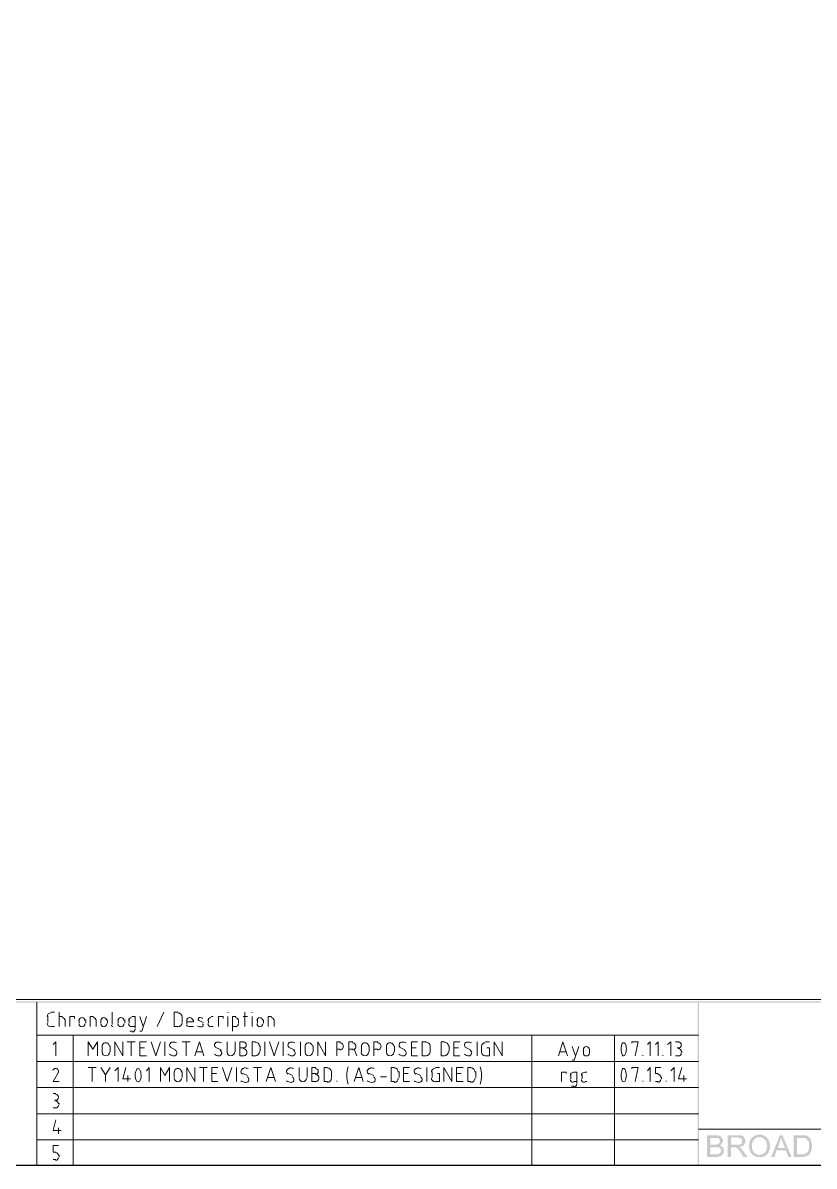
# Model space of a CAD drawing. Header units: millimetres. Extents: x 0.6 to 28.7, y 3.6 to 37.8.
# Drawn here: x 18.74 to 23.73, y 3.62 to 10.83 of the extents above; entities that cross this region are included whole.
import ezdxf

# ---------------------------------------------------------------- set-up
doc = ezdxf.new("R2010")
doc.units = ezdxf.units.MM
doc.layers.add('PDF_FRAME-TB', color=7, linetype='Continuous')

msp = doc.modelspace()

# ---------------------------------------------------------------- hatches: boundary and pattern name
at = {"layer": 'PDF_FRAME-TB', "true_color": 0x808080, "transparency": 33554559}
h = msp.add_hatch(color=8, dxfattribs=at)
h.paths.add_polyline_path([(23.0531, 3.6752), (23.0531, 3.8128), (23.1074, 3.8128), (23.1074, 3.8128), (23.1115, 3.8128), (23.1115, 3.8128), (23.1157, 3.8128), (23.1157, 3.8128), (23.1199, 3.8128), (23.1199, 3.8128), (23.124, 3.8128), (23.124, 3.8128), (23.1282, 3.8128), (23.1282, 3.8128), (23.1282, 3.8086), (23.1324, 3.8086), (23.1324, 3.8086), (23.1324, 3.8086), (23.1365, 3.8086), (23.1365, 3.8086), (23.1407, 3.8044), (23.1407, 3.8044), (23.1407, 3.8044), (23.1449, 3.8003), (23.1449, 3.8003), (23.1449, 3.8003), (23.1449, 3.7961), (23.1491, 3.7961), (23.1491, 3.7961), (23.1491, 3.7919), (23.1491, 3.7919), (23.1491, 3.7877), (23.1491, 3.7877), (23.1532, 3.7877), (23.1532, 3.7836), (23.1532, 3.7836), (23.1532, 3.7794), (23.1532, 3.7794), (23.1532, 3.7794), (23.1532, 3.7752), (23.1532, 3.7752), (23.1532, 3.7711), (23.1532, 3.7711), (23.1491, 3.7711), (23.1491, 3.7669), (23.1491, 3.7669), (23.1491, 3.7627), (23.1491, 3.7627), (23.1491, 3.7627), (23.1449, 3.7586), (23.1449, 3.7586), (23.1449, 3.7586), (23.1449, 3.7544), (23.1407, 3.7544), (23.1407, 3.7544), (23.1407, 3.7544), (23.1365, 3.7502), (23.1365, 3.7502), (23.1324, 3.7502), (23.1324, 3.7502), (23.1365, 3.7502), (23.1365, 3.746), (23.1407, 3.746), (23.1407, 3.746), (23.1407, 3.746), (23.1449, 3.746), (23.1449, 3.7419), (23.1491, 3.7419), (23.1491, 3.7419), (23.1491, 3.7419), (23.1491, 3.7377), (23.1532, 3.7377), (23.1532, 3.7377), (23.1532, 3.7335), (23.1532, 3.7335), (23.1574, 3.7335), (23.1574, 3.7294), (23.1574, 3.7294), (23.1574, 3.7252), (23.1574, 3.7252), (23.1574, 3.7252), (23.1574, 3.721), (23.1574, 3.721), (23.1574, 3.7169), (23.1574, 3.7169), (23.1574, 3.7127), (23.1574, 3.7127), (23.1574, 3.7085), (23.1574, 3.7085), (23.1574, 3.7043), (23.1574, 3.7043), (23.1574, 3.7043), (23.1574, 3.7002), (23.1574, 3.7002), (23.1532, 3.696), (23.1532, 3.696), (23.1532, 3.696), (23.1532, 3.6918), (23.1491, 3.6918), (23.1491, 3.6877), (23.1491, 3.6877), (23.1491, 3.6877), (23.1449, 3.6877), (23.1449, 3.6835), (23.1449, 3.6835), (23.1407, 3.6835), (23.1407, 3.6835), (23.1407, 3.6835), (23.1365, 3.6793), (23.1365, 3.6793), (23.1324, 3.6793), (23.1324, 3.6793), (23.1282, 3.6793), (23.1282, 3.6793), (23.1282, 3.6793), (23.124, 3.6793), (23.124, 3.6752), (23.1199, 3.6752), (23.1199, 3.6752), (23.1157, 3.6752), (23.1157, 3.6752), (23.1115, 3.6752), (23.1115, 3.6752), (23.1074, 3.6752), (23.1074, 3.6752)], flags=0)
h.paths.add_polyline_path([(23.074, 3.7544), (23.1032, 3.7544), (23.1074, 3.7544), (23.1074, 3.7544), (23.1115, 3.7544), (23.1115, 3.7544), (23.1157, 3.7544), (23.1157, 3.7586), (23.1157, 3.7586), (23.1199, 3.7586), (23.1199, 3.7586), (23.1199, 3.7586), (23.124, 3.7586), (23.124, 3.7586), (23.124, 3.7586), (23.1282, 3.7627), (23.1282, 3.7627), (23.1282, 3.7627), (23.1324, 3.7627), (23.1324, 3.7669), (23.1324, 3.7669), (23.1324, 3.7711), (23.1324, 3.7711), (23.1324, 3.7711), (23.1324, 3.7752), (23.1324, 3.7752), (23.1324, 3.7794), (23.1324, 3.7794), (23.1324, 3.7836), (23.1324, 3.7836), (23.1324, 3.7877), (23.1324, 3.7877), (23.1324, 3.7877), (23.1282, 3.7919), (23.1282, 3.7919), (23.1282, 3.7919), (23.124, 3.7919), (23.124, 3.7961), (23.124, 3.7961), (23.1199, 3.7961), (23.1199, 3.7961), (23.1199, 3.7961), (23.1157, 3.7961), (23.1157, 3.7961), (23.1157, 3.7961), (23.1115, 3.7961), (23.1115, 3.7961), (23.1074, 3.7961), (23.1074, 3.7961), (23.1032, 3.7961), (23.099, 3.7961), (23.074, 3.7961)], flags=0)
h.paths.add_polyline_path([(23.074, 3.6918), (23.1074, 3.6918), (23.1115, 3.6918), (23.1115, 3.6918), (23.1157, 3.6918), (23.1157, 3.6918), (23.1199, 3.6918), (23.1199, 3.6918), (23.1199, 3.6918), (23.124, 3.6918), (23.124, 3.696), (23.124, 3.696), (23.1282, 3.696), (23.1282, 3.696), (23.1324, 3.696), (23.1324, 3.696), (23.1324, 3.7002), (23.1365, 3.7002), (23.1365, 3.7002), (23.1365, 3.7043), (23.1365, 3.7043), (23.1365, 3.7043), (23.1407, 3.7085), (23.1407, 3.7085), (23.1407, 3.7127), (23.1407, 3.7127), (23.1407, 3.7169), (23.1407, 3.7169), (23.1407, 3.7169), (23.1407, 3.721), (23.1407, 3.721), (23.1407, 3.7252), (23.1365, 3.7252), (23.1365, 3.7252), (23.1365, 3.7294), (23.1365, 3.7294), (23.1365, 3.7294), (23.1324, 3.7335), (23.1324, 3.7335), (23.1324, 3.7335), (23.1282, 3.7377), (23.1282, 3.7377), (23.124, 3.7377), (23.124, 3.7377), (23.124, 3.7377), (23.124, 3.7377), (23.1199, 3.7377), (23.1199, 3.7377), (23.1157, 3.7377), (23.1157, 3.7377), (23.1115, 3.7377), (23.1115, 3.7377), (23.1074, 3.7377), (23.1074, 3.7377), (23.1032, 3.7377), (23.074, 3.7377)], flags=0)
h = msp.add_hatch(color=8, dxfattribs=at)
h.paths.add_polyline_path([(23.1824, 3.6752), (23.1824, 3.8128), (23.245, 3.8128), (23.2491, 3.8128), (23.2491, 3.8128), (23.2533, 3.8128), (23.2533, 3.8128), (23.2575, 3.8128), (23.2575, 3.8128), (23.2616, 3.8128), (23.2616, 3.8128), (23.2658, 3.8128), (23.2658, 3.8128), (23.27, 3.8128), (23.27, 3.8128), (23.27, 3.8128), (23.2742, 3.8086), (23.2742, 3.8086), (23.2742, 3.8086), (23.2783, 3.8086), (23.2783, 3.8086), (23.2783, 3.8086), (23.2825, 3.8044), (23.2825, 3.8044), (23.2825, 3.8044), (23.2867, 3.8003), (23.2867, 3.8003), (23.2867, 3.8003), (23.2908, 3.7961), (23.2908, 3.7961), (23.2908, 3.7919), (23.2908, 3.7919), (23.2908, 3.7919), (23.2908, 3.7877), (23.295, 3.7877), (23.295, 3.7836), (23.295, 3.7836), (23.295, 3.7794), (23.295, 3.7794), (23.295, 3.7752), (23.295, 3.7752), (23.295, 3.7752), (23.295, 3.7711), (23.295, 3.7711), (23.295, 3.7669), (23.295, 3.7669), (23.295, 3.7669), (23.2908, 3.7627), (23.2908, 3.7627), (23.2908, 3.7586), (23.2908, 3.7586), (23.2908, 3.7586), (23.2867, 3.7544), (23.2867, 3.7544), (23.2867, 3.7502), (23.2867, 3.7502), (23.2825, 3.7502), (23.2825, 3.7502), (23.2825, 3.7502), (23.2783, 3.746), (23.2783, 3.746), (23.2783, 3.746), (23.2742, 3.746), (23.2742, 3.7419), (23.2742, 3.7419), (23.27, 3.7419), (23.27, 3.7419), (23.2658, 3.7419), (23.2658, 3.7419), (23.2616, 3.7419), (23.2616, 3.7377), (23.2575, 3.7377), (23.2575, 3.7377), (23.2575, 3.7377), (23.2575, 3.7377), (23.2616, 3.7377), (23.2616, 3.7377), (23.2616, 3.7335), (23.2658, 3.7335), (23.2658, 3.7335), (23.2658, 3.7335), (23.27, 3.7294), (23.27, 3.7294), (23.27, 3.7294), (23.27, 3.7252), (23.2742, 3.7252), (23.2742, 3.7252), (23.2742, 3.721), (23.2783, 3.721), (23.2783, 3.721), (23.2783, 3.7169), (23.2783, 3.7169), (23.2825, 3.7127), (23.2825, 3.7127), (23.3075, 3.6752), (23.2825, 3.6752), (23.2658, 3.7043), (23.2616, 3.7085), (23.2616, 3.7085), (23.2616, 3.7127), (23.2616, 3.7127), (23.2575, 3.7127), (23.2575, 3.7169), (23.2575, 3.7169), (23.2533, 3.7169), (23.2533, 3.721), (23.2533, 3.721), (23.2533, 3.721), (23.2533, 3.7252), (23.2491, 3.7252), (23.2491, 3.7252), (23.2491, 3.7294), (23.245, 3.7294), (23.245, 3.7294), (23.245, 3.7335), (23.2408, 3.7335), (23.2408, 3.7335), (23.2408, 3.7335), (23.2366, 3.7377), (23.2366, 3.7377), (23.2325, 3.7377), (23.2325, 3.7377), (23.2325, 3.7377), (23.2283, 3.7377), (23.2283, 3.7377), (23.2241, 3.7377), (23.2241, 3.7377), (23.2033, 3.7377), (23.2033, 3.6752)], flags=0)
h.paths.add_polyline_path([(23.2033, 3.7544), (23.2408, 3.7544), (23.245, 3.7544), (23.245, 3.7544), (23.2491, 3.7544), (23.2491, 3.7544), (23.2533, 3.7544), (23.2533, 3.7544), (23.2575, 3.7544), (23.2575, 3.7544), (23.2616, 3.7544), (23.2616, 3.7544), (23.2616, 3.7544), (23.2616, 3.7544), (23.2658, 3.7586), (23.2658, 3.7586), (23.27, 3.7586), (23.27, 3.7627), (23.27, 3.7627), (23.27, 3.7627), (23.2742, 3.7627), (23.2742, 3.7669), (23.2742, 3.7669), (23.2742, 3.7711), (23.2742, 3.7711), (23.2742, 3.7711), (23.2742, 3.7752), (23.2742, 3.7752), (23.2742, 3.7794), (23.2742, 3.7794), (23.2742, 3.7836), (23.2742, 3.7836), (23.2742, 3.7836), (23.2742, 3.7877), (23.2742, 3.7877), (23.27, 3.7919), (23.27, 3.7919), (23.27, 3.7919), (23.2658, 3.7919), (23.2658, 3.7961), (23.2658, 3.7961), (23.2616, 3.7961), (23.2616, 3.7961), (23.2616, 3.7961), (23.2575, 3.7961), (23.2575, 3.7961), (23.2533, 3.7961), (23.2533, 3.8003), (23.2491, 3.8003), (23.2491, 3.8003), (23.245, 3.8003), (23.2033, 3.8003)], flags=0)
h = msp.add_hatch(color=8, dxfattribs=at)
h.paths.add_polyline_path([(23.3159, 3.7419), (23.3159, 3.746), (23.3159, 3.746), (23.3159, 3.7502), (23.32, 3.7502), (23.32, 3.7544), (23.32, 3.7544), (23.32, 3.7586), (23.32, 3.7586), (23.32, 3.7627), (23.32, 3.7627), (23.32, 3.7669), (23.32, 3.7669), (23.32, 3.7711), (23.32, 3.7711), (23.32, 3.7711), (23.3242, 3.7752), (23.3242, 3.7752), (23.3242, 3.7794), (23.3242, 3.7794), (23.3242, 3.7794), (23.3242, 3.7836), (23.3284, 3.7836), (23.3284, 3.7877), (23.3284, 3.7877), (23.3284, 3.7877), (23.3325, 3.7919), (23.3325, 3.7919), (23.3325, 3.7919), (23.3325, 3.7961), (23.3367, 3.7961), (23.3367, 3.7961), (23.3367, 3.8003), (23.3367, 3.8003), (23.3409, 3.8003), (23.3409, 3.8003), (23.345, 3.8044), (23.345, 3.8044), (23.345, 3.8044), (23.3492, 3.8044), (23.3492, 3.8086), (23.3492, 3.8086), (23.3534, 3.8086), (23.3534, 3.8086), (23.3534, 3.8128), (23.3576, 3.8128), (23.3576, 3.8128), (23.3617, 3.8128), (23.3617, 3.8128), (23.3659, 3.8128), (23.3659, 3.8128), (23.3659, 3.8128), (23.3701, 3.8169), (23.3701, 3.8169), (23.3742, 3.8169), (23.3742, 3.8169), (23.3784, 3.8169), (23.3784, 3.8169), (23.3826, 3.8169), (23.3826, 3.8169), (23.3826, 3.8169), (23.3867, 3.8169), (23.3867, 3.8169), (23.3909, 3.8169), (23.3909, 3.8169), (23.3951, 3.8169), (23.3951, 3.8169), (23.3993, 3.8169), (23.3993, 3.8128), (23.3993, 3.8128), (23.4034, 3.8128), (23.4034, 3.8128), (23.4076, 3.8128), (23.4076, 3.8128), (23.4118, 3.8128), (23.4118, 3.8086), (23.4118, 3.8086), (23.4159, 3.8086), (23.4159, 3.8086), (23.4201, 3.8086), (23.4201, 3.8044), (23.4201, 3.8044), (23.4243, 3.8044), (23.4243, 3.8044), (23.4243, 3.8003), (23.4284, 3.8003), (23.4284, 3.8003), (23.4284, 3.7961), (23.4326, 3.7961), (23.4326, 3.7961), (23.4326, 3.7919), (23.4368, 3.7919), (23.4368, 3.7919), (23.4368, 3.7877), (23.4368, 3.7877), (23.441, 3.7877), (23.441, 3.7836), (23.441, 3.7836), (23.441, 3.7836), (23.441, 3.7794), (23.441, 3.7794), (23.4451, 3.7752), (23.4451, 3.7752), (23.4451, 3.7752), (23.4451, 3.7711), (23.4451, 3.7711), (23.4451, 3.7669), (23.4451, 3.7669), (23.4493, 3.7627), (23.4493, 3.7627), (23.4493, 3.7586), (23.4493, 3.7586), (23.4493, 3.7586), (23.4493, 3.7544), (23.4493, 3.7544), (23.4493, 3.7502), (23.4493, 3.7502), (23.4493, 3.746), (23.4493, 3.746), (23.4493, 3.7419), (23.4493, 3.7419), (23.4493, 3.7377), (23.4493, 3.7377), (23.4493, 3.7335), (23.4493, 3.7335), (23.4493, 3.7294), (23.4493, 3.7294), (23.4493, 3.7252), (23.4493, 3.7252), (23.4451, 3.7252), (23.4451, 3.721), (23.4451, 3.721), (23.4451, 3.7169), (23.4451, 3.7169), (23.4451, 3.7127), (23.4451, 3.7127), (23.441, 3.7127), (23.441, 3.7085), (23.441, 3.7085), (23.441, 3.7085), (23.441, 3.7043), (23.441, 3.7043), (23.4368, 3.7002), (23.4368, 3.7002), (23.4368, 3.7002), (23.4368, 3.696), (23.4326, 3.696), (23.4326, 3.696), (23.4326, 3.6918), (23.4284, 3.6918), (23.4284, 3.6918), (23.4284, 3.6877), (23.4243, 3.6877), (23.4243, 3.6877), (23.4243, 3.6877), (23.4201, 3.6835), (23.4201, 3.6835), (23.4159, 3.6835), (23.4159, 3.6835), (23.4159, 3.6793), (23.4118, 3.6793), (23.4118, 3.6793), (23.4118, 3.6793), (23.4076, 3.6793), (23.4076, 3.6793), (23.4034, 3.6752), (23.4034, 3.6752), (23.3993, 3.6752), (23.3993, 3.6752), (23.3993, 3.6752), (23.3951, 3.6752), (23.3951, 3.6752), (23.3909, 3.6752), (23.3909, 3.6752), (23.3867, 3.6752), (23.3867, 3.6752), (23.3826, 3.6752), (23.3826, 3.6752), (23.3826, 3.6752), (23.3784, 3.6752), (23.3784, 3.6752), (23.3742, 3.6752), (23.3742, 3.6752), (23.3701, 3.6752), (23.3701, 3.6752), (23.3701, 3.6752), (23.3659, 3.6752), (23.3659, 3.6752), (23.3617, 3.6752), (23.3617, 3.6793), (23.3576, 3.6793), (23.3576, 3.6793), (23.3576, 3.6793), (23.3534, 3.6793), (23.3534, 3.6793), (23.3492, 3.6835), (23.3492, 3.6835), (23.3492, 3.6835), (23.3492, 3.6835), (23.345, 3.6835), (23.345, 3.6877), (23.3409, 3.6877), (23.3409, 3.6877), (23.3409, 3.6918), (23.3367, 3.6918), (23.3367, 3.6918), (23.3367, 3.696), (23.3325, 3.696), (23.3325, 3.696), (23.3325, 3.7002), (23.3325, 3.7002), (23.3284, 3.7002), (23.3284, 3.7043), (23.3284, 3.7043), (23.3284, 3.7043), (23.3242, 3.7085), (23.3242, 3.7085), (23.3242, 3.7085), (23.3242, 3.7127), (23.3242, 3.7127), (23.3242, 3.7169), (23.32, 3.7169), (23.32, 3.721), (23.32, 3.721), (23.32, 3.7252), (23.32, 3.7252), (23.32, 3.7252), (23.32, 3.7294), (23.32, 3.7294), (23.32, 3.7335), (23.32, 3.7335), (23.32, 3.7377), (23.3159, 3.7377), (23.3159, 3.7419), (23.3159, 3.7419), (23.3159, 3.7419)], flags=0)
h.paths.add_polyline_path([(23.3367, 3.7419), (23.3367, 3.7419), (23.3367, 3.7377), (23.3367, 3.7377), (23.3367, 3.7335), (23.3367, 3.7335), (23.3367, 3.7294), (23.3367, 3.7294), (23.3367, 3.7252), (23.3367, 3.7252), (23.3409, 3.721), (23.3409, 3.721), (23.3409, 3.721), (23.3409, 3.7169), (23.3409, 3.7169), (23.3409, 3.7127), (23.345, 3.7127), (23.345, 3.7127), (23.345, 3.7085), (23.345, 3.7085), (23.345, 3.7085), (23.3492, 3.7043), (23.3492, 3.7043), (23.3492, 3.7043), (23.3492, 3.7043), (23.3534, 3.7002), (23.3534, 3.7002), (23.3576, 3.7002), (23.3576, 3.696), (23.3576, 3.696), (23.3617, 3.696), (23.3617, 3.696), (23.3617, 3.6918), (23.3659, 3.6918), (23.3659, 3.6918), (23.3701, 3.6918), (23.3701, 3.6918), (23.3701, 3.6918), (23.3742, 3.6918), (23.3742, 3.6918), (23.3784, 3.6877), (23.3784, 3.6877), (23.3826, 3.6877), (23.3826, 3.6877), (23.3826, 3.6877), (23.3867, 3.6877), (23.3867, 3.6877), (23.3909, 3.6877), (23.3909, 3.6918), (23.3951, 3.6918), (23.3951, 3.6918), (23.3951, 3.6918), (23.3993, 3.6918), (23.3993, 3.6918), (23.4034, 3.6918), (23.4034, 3.6918), (23.4034, 3.696), (23.4076, 3.696), (23.4076, 3.696), (23.4118, 3.696), (23.4118, 3.7002), (23.4118, 3.7002), (23.4159, 3.7002), (23.4159, 3.7002), (23.4159, 3.7043), (23.4159, 3.7043), (23.4201, 3.7043), (23.4201, 3.7043), (23.4201, 3.7085), (23.4201, 3.7085), (23.4243, 3.7085), (23.4243, 3.7127), (23.4243, 3.7127), (23.4243, 3.7169), (23.4243, 3.7169), (23.4243, 3.7169), (23.4284, 3.721), (23.4284, 3.721), (23.4284, 3.7252), (23.4284, 3.7252), (23.4284, 3.7294), (23.4284, 3.7294), (23.4284, 3.7294), (23.4284, 3.7335), (23.4284, 3.7335), (23.4284, 3.7377), (23.4284, 3.7377), (23.4326, 3.7419), (23.4326, 3.746), (23.4326, 3.746), (23.4326, 3.746), (23.4326, 3.7502), (23.4284, 3.7502), (23.4284, 3.7544), (23.4284, 3.7544), (23.4284, 3.7586), (23.4284, 3.7586), (23.4284, 3.7627), (23.4284, 3.7627), (23.4284, 3.7627), (23.4284, 3.7669), (23.4284, 3.7669), (23.4284, 3.7711), (23.4243, 3.7711), (23.4243, 3.7711), (23.4243, 3.7752), (23.4243, 3.7752), (23.4243, 3.7794), (23.4243, 3.7794), (23.4201, 3.7794), (23.4201, 3.7836), (23.4201, 3.7836), (23.4159, 3.7877), (23.4159, 3.7877), (23.4159, 3.7877), (23.4118, 3.7877), (23.4118, 3.7919), (23.4118, 3.7919), (23.4076, 3.7919), (23.4076, 3.7919), (23.4076, 3.7961), (23.4034, 3.7961), (23.4034, 3.7961), (23.4034, 3.7961), (23.3993, 3.7961), (23.3993, 3.8003), (23.3951, 3.8003), (23.3951, 3.8003), (23.3909, 3.8003), (23.3909, 3.8003), (23.3909, 3.8003), (23.3867, 3.8003), (23.3867, 3.8003), (23.3826, 3.8003), (23.3826, 3.8003), (23.3784, 3.8003), (23.3784, 3.8003), (23.3742, 3.8003), (23.3742, 3.8003), (23.3742, 3.8003), (23.3701, 3.8003), (23.3701, 3.8003), (23.3659, 3.7961), (23.3659, 3.7961), (23.3617, 3.7961), (23.3617, 3.7961), (23.3617, 3.7961), (23.3576, 3.7919), (23.3576, 3.7919), (23.3576, 3.7919), (23.3534, 3.7919), (23.3534, 3.7877), (23.3492, 3.7877), (23.3492, 3.7877), (23.3492, 3.7877), (23.3492, 3.7836), (23.3492, 3.7836), (23.345, 3.7836), (23.345, 3.7794), (23.345, 3.7794), (23.345, 3.7794), (23.345, 3.7752), (23.3409, 3.7752), (23.3409, 3.7752), (23.3409, 3.7711), (23.3409, 3.7711), (23.3409, 3.7711), (23.3409, 3.7669), (23.3409, 3.7669), (23.3367, 3.7627), (23.3367, 3.7627), (23.3367, 3.7586), (23.3367, 3.7586), (23.3367, 3.7544), (23.3367, 3.7544), (23.3367, 3.7502), (23.3367, 3.7502), (23.3367, 3.746), (23.3367, 3.746), (23.3367, 3.7419)], flags=0)
h = msp.add_hatch(color=8, dxfattribs=at)
h.paths.add_polyline_path([(23.4576, 3.6752), (23.5118, 3.8128), (23.5285, 3.8128), (23.5869, 3.6752), (23.5661, 3.6752), (23.5494, 3.7169), (23.491, 3.7169), (23.4785, 3.6752)], flags=0)
h.paths.add_polyline_path([(23.4993, 3.7335), (23.5452, 3.7335), (23.5285, 3.7711), (23.5285, 3.7711), (23.5285, 3.7752), (23.5285, 3.7752), (23.5285, 3.7794), (23.5244, 3.7794), (23.5244, 3.7836), (23.5244, 3.7836), (23.5244, 3.7877), (23.5244, 3.7877), (23.5244, 3.7919), (23.5244, 3.7919), (23.5202, 3.7919), (23.5202, 3.7961), (23.5202, 3.7961), (23.5202, 3.8003), (23.5202, 3.8003), (23.5202, 3.7961), (23.5202, 3.7961), (23.5202, 3.7919), (23.5202, 3.7919), (23.516, 3.7919), (23.516, 3.7877), (23.516, 3.7877), (23.516, 3.7836), (23.516, 3.7836), (23.516, 3.7794), (23.516, 3.7794), (23.516, 3.7752), (23.5118, 3.7752), (23.5118, 3.7752), (23.5118, 3.7711)], flags=0)
h = msp.add_hatch(color=8, dxfattribs=at)
h.paths.add_polyline_path([(23.5994, 3.6752), (23.5994, 3.8128), (23.6495, 3.8128), (23.6495, 3.8128), (23.6536, 3.8128), (23.6578, 3.8128), (23.6578, 3.8128), (23.662, 3.8128), (23.662, 3.8128), (23.6661, 3.8128), (23.6661, 3.8128), (23.6661, 3.8128), (23.6703, 3.8128), (23.6703, 3.8128), (23.6703, 3.8128), (23.6745, 3.8128), (23.6745, 3.8128), (23.6786, 3.8128), (23.6786, 3.8086), (23.6828, 3.8086), (23.6828, 3.8086), (23.6828, 3.8086), (23.687, 3.8086), (23.687, 3.8044), (23.6912, 3.8044), (23.6912, 3.8044), (23.6912, 3.8044), (23.6953, 3.8003), (23.6953, 3.8003), (23.6953, 3.8003), (23.6995, 3.8003), (23.6995, 3.7961), (23.6995, 3.7961), (23.6995, 3.7919), (23.7037, 3.7919), (23.7037, 3.7919), (23.7037, 3.7877), (23.7037, 3.7877), (23.7078, 3.7877), (23.7078, 3.7836), (23.7078, 3.7836), (23.7078, 3.7794), (23.7078, 3.7794), (23.712, 3.7794), (23.712, 3.7752), (23.712, 3.7752), (23.712, 3.7752), (23.712, 3.7711), (23.712, 3.7711), (23.712, 3.7669), (23.712, 3.7669), (23.712, 3.7627), (23.712, 3.7627), (23.7162, 3.7627), (23.7162, 3.7586), (23.7162, 3.7586), (23.7162, 3.7544), (23.7162, 3.7544), (23.7162, 3.7502), (23.7162, 3.7502), (23.7162, 3.746), (23.7162, 3.746), (23.7162, 3.7419), (23.7162, 3.7419), (23.7162, 3.7377), (23.7162, 3.7377), (23.7162, 3.7335), (23.7162, 3.7335), (23.7162, 3.7335), (23.7162, 3.7294), (23.712, 3.7294), (23.712, 3.7252), (23.712, 3.7252), (23.712, 3.721), (23.712, 3.721), (23.712, 3.721), (23.712, 3.7169), (23.712, 3.7169), (23.712, 3.7127), (23.7078, 3.7127), (23.7078, 3.7085), (23.7078, 3.7085), (23.7078, 3.7085), (23.7078, 3.7043), (23.7037, 3.7043), (23.7037, 3.7002), (23.7037, 3.7002), (23.7037, 3.7002), (23.7037, 3.696), (23.6995, 3.696), (23.6995, 3.696), (23.6995, 3.6918), (23.6953, 3.6918), (23.6953, 3.6918), (23.6953, 3.6877), (23.6912, 3.6877), (23.6912, 3.6877), (23.6912, 3.6877), (23.6912, 3.6835), (23.687, 3.6835), (23.687, 3.6835), (23.687, 3.6835), (23.6828, 3.6835), (23.6828, 3.6793), (23.6786, 3.6793), (23.6786, 3.6793), (23.6745, 3.6793), (23.6745, 3.6793), (23.6745, 3.6793), (23.6703, 3.6793), (23.6703, 3.6793), (23.6661, 3.6793), (23.6661, 3.6752), (23.6661, 3.6752), (23.662, 3.6752), (23.662, 3.6752), (23.6578, 3.6752), (23.6578, 3.6752), (23.6536, 3.6752), (23.6536, 3.6752), (23.6495, 3.6752)], flags=0)
h.paths.add_polyline_path([(23.6203, 3.6918), (23.6495, 3.6918), (23.6495, 3.6918), (23.6536, 3.6918), (23.6578, 3.6918), (23.6578, 3.6918), (23.662, 3.6918), (23.662, 3.6918), (23.662, 3.6918), (23.6661, 3.6918), (23.6661, 3.696), (23.6703, 3.696), (23.6703, 3.696), (23.6703, 3.696), (23.6745, 3.696), (23.6745, 3.696), (23.6745, 3.696), (23.6786, 3.7002), (23.6786, 3.7002), (23.6828, 3.7002), (23.6828, 3.7002), (23.6828, 3.7002), (23.6828, 3.7043), (23.687, 3.7043), (23.687, 3.7043), (23.687, 3.7085), (23.687, 3.7085), (23.6912, 3.7127), (23.6912, 3.7127), (23.6912, 3.7127), (23.6912, 3.7169), (23.6912, 3.7169), (23.6912, 3.721), (23.6953, 3.721), (23.6953, 3.721), (23.6953, 3.7252), (23.6953, 3.7252), (23.6953, 3.7294), (23.6953, 3.7294), (23.6953, 3.7335), (23.6953, 3.7335), (23.6953, 3.7335), (23.6953, 3.7377), (23.6953, 3.7377), (23.6953, 3.7419), (23.6953, 3.7419), (23.6953, 3.746), (23.6953, 3.7502), (23.6953, 3.7502), (23.6953, 3.7544), (23.6953, 3.7544), (23.6953, 3.7586), (23.6953, 3.7586), (23.6953, 3.7627), (23.6953, 3.7627), (23.6953, 3.7669), (23.6953, 3.7669), (23.6953, 3.7669), (23.6953, 3.7711), (23.6912, 3.7711), (23.6912, 3.7752), (23.6912, 3.7752), (23.6912, 3.7752), (23.6912, 3.7794), (23.6912, 3.7794), (23.6912, 3.7794), (23.687, 3.7794), (23.687, 3.7836), (23.687, 3.7836), (23.6828, 3.7877), (23.6828, 3.7877), (23.6828, 3.7877), (23.6786, 3.7919), (23.6786, 3.7919), (23.6786, 3.7919), (23.6745, 3.7919), (23.6745, 3.7919), (23.6745, 3.7961), (23.6703, 3.7961), (23.6703, 3.7961), (23.6703, 3.7961), (23.6661, 3.7961), (23.6661, 3.7961), (23.6661, 3.7961), (23.662, 3.7961), (23.662, 3.7961), (23.6578, 3.7961), (23.6578, 3.7961), (23.6536, 3.7961), (23.6536, 3.7961), (23.6495, 3.7961), (23.6495, 3.7961), (23.6203, 3.7961)], flags=0)

# ---------------------------------------------------------------- linework, layer by layer
at = {"layer": 'PDF_FRAME-TB', "lineweight": 0, "const_width": 0.00834}
msp.add_lwpolyline([(28.6993, 37.8192), (0.5988, 37.8192), (0.5988, 3.6224), (28.6993, 3.6224)], close=True, dxfattribs=at)
at = {"layer": 'PDF_FRAME-TB', "color": 254, "lineweight": 0, "true_color": 0xdcdcdc}
msp.add_lwpolyline([(0.6155, 4.669), (28.6827, 4.669), (28.6827, 37.8025), (0.6155, 37.8025)], close=True, dxfattribs=at)
at = {"layer": 'PDF_FRAME-TB', "lineweight": 9}
for points in [[(18.8252, 4.6524), (18.8252, 3.6224)], [(18.8961, 4.5231), (18.8961, 4.5648)], [(18.9169, 4.5898), (18.9378, 4.5898)], [(18.9669, 4.4981), (18.9669, 4.5898)], [(18.9669, 4.5606), (18.9878, 4.5606)], [(19.0337, 4.4981), (19.0337, 4.5606), (19.0629, 4.5606), (19.0629, 4.5481)], [(19.1629, 4.4981), (19.1629, 4.5606), (19.1838, 4.5606)], [(19.3005, 4.5106), (19.3005, 4.5898)], [(19.4465, 4.4856), (19.4465, 4.5606), (19.4256, 4.5606)], [(19.4757, 4.4689), (19.4882, 4.4689), (19.5174, 4.5606)], [(19.4757, 4.5606), (19.4965, 4.4981)], [(19.5841, 4.4981), (19.6258, 4.5898)], [(19.7175, 4.5898), (19.6925, 4.5898), (19.6925, 4.4981), (19.7175, 4.4981)], [(19.7425, 4.5273), (19.7425, 4.5606)], [(19.926, 4.5606), (19.9385, 4.5606)], [(19.9719, 4.4981), (19.9719, 4.5606), (20.0011, 4.5606), (20.0011, 4.5481)], [(20.0303, 4.5856), (20.0303, 4.5898)], [(20.0303, 4.4981), (20.0303, 4.5606)], [(20.0594, 4.4689), (20.0594, 4.5606), (20.0803, 4.5606)], [(20.1262, 4.5606), (20.1553, 4.5606)], [(20.1387, 4.4981), (20.1387, 4.5898)], [(20.1845, 4.5856), (20.1845, 4.5898)], [(20.1845, 4.4981), (20.1845, 4.5606)], [(20.2846, 4.4981), (20.2846, 4.5606), (20.3055, 4.5606)], [(18.9378, 4.4981), (18.9169, 4.4981)], [(19.0045, 4.5398), (19.0045, 4.4981)], [(19.092, 4.5189), (19.092, 4.5398)], [(19.1337, 4.5398), (19.1337, 4.5189)], [(19.2005, 4.5398), (19.2005, 4.4981)], [(19.2296, 4.5189), (19.2296, 4.5398)], [(19.2713, 4.5398), (19.2713, 4.5189)], [(19.3381, 4.5189), (19.3381, 4.5398)], [(19.3798, 4.5398), (19.3798, 4.5189)], [(19.4089, 4.5398), (19.4089, 4.5189)], [(19.4256, 4.4981), (19.4465, 4.4981)], [(19.7717, 4.5148), (19.7717, 4.5398)], [(19.8134, 4.5398), (19.8134, 4.5273), (19.7717, 4.5273)], [(19.8134, 4.4981), (19.7884, 4.4981)], [(19.9093, 4.5189), (19.9093, 4.5398)], [(19.9385, 4.4981), (19.926, 4.4981)], [(20.0803, 4.4981), (20.0594, 4.4981)], [(20.097, 4.5398), (20.097, 4.5189)], [(20.2179, 4.5189), (20.2179, 4.5398)], [(20.2554, 4.5398), (20.2554, 4.5189)], [(20.3221, 4.5398), (20.3221, 4.4981)], [(18.9461, 4.3146), (18.9461, 4.4022), (18.9294, 4.3855)], [(19.1504, 4.3146), (19.1504, 4.4022), (19.1796, 4.3563), (19.2088, 4.4022), (19.2088, 4.3146)], [(19.3172, 4.3146), (19.3172, 4.4022), (19.3672, 4.3146), (19.3672, 4.4022)], [(19.3964, 4.4022), (19.4465, 4.4022)], [(19.4131, 4.4689), (19.4298, 4.4689)], [(19.4215, 4.3146), (19.4215, 4.4022)], [(19.5174, 4.3146), (19.4757, 4.3146), (19.4757, 4.4022), (19.5174, 4.4022)], [(19.5466, 4.4022), (19.5757, 4.3146), (19.6049, 4.4022)], [(19.6341, 4.3146), (19.6341, 4.4022)], [(19.7425, 4.4022), (19.7926, 4.4022)], [(19.7676, 4.3146), (19.7676, 4.4022)], [(19.8218, 4.3146), (19.851, 4.4022), (19.8801, 4.3146)], [(20.0261, 4.4022), (20.0261, 4.3396)], [(20.0761, 4.3396), (20.0761, 4.4022)], [(20.1303, 4.4022), (20.1053, 4.4022), (20.1053, 4.3146), (20.1303, 4.3146)], [(20.2054, 4.4022), (20.1845, 4.4022), (20.1845, 4.3146), (20.2054, 4.3146)], [(20.2638, 4.3146), (20.2638, 4.4022)], [(20.293, 4.4022), (20.3221, 4.3146), (20.3513, 4.4022)], [(20.3805, 4.3146), (20.3805, 4.4022)], [(20.4889, 4.3146), (20.4889, 4.4022)], [(20.5973, 4.3146), (20.5973, 4.4022), (20.6474, 4.3146), (20.6474, 4.4022)], [(20.7183, 4.3146), (20.7183, 4.4022), (20.7391, 4.4022)], [(20.7933, 4.3146), (20.7933, 4.4022), (20.8184, 4.4022)], [(20.9518, 4.3146), (20.9518, 4.4022), (20.9768, 4.4022)], [(21.227, 4.3146), (21.1895, 4.3146), (21.1895, 4.4022), (21.227, 4.4022)], [(21.2812, 4.4022), (21.2562, 4.4022), (21.2562, 4.3146), (21.2812, 4.3146)], [(21.398, 4.4022), (21.3771, 4.4022), (21.3771, 4.3146), (21.398, 4.3146)], [(21.4939, 4.3146), (21.4563, 4.3146), (21.4563, 4.4022), (21.4939, 4.4022)], [(21.6023, 4.3146), (21.6023, 4.4022)], [(21.6565, 4.4022), (21.6815, 4.4022)], [(21.7107, 4.3146), (21.7107, 4.4022), (21.7607, 4.3146), (21.7607, 4.4022)], [(22.1152, 4.3146), (22.1444, 4.4022), (22.1735, 4.3146)], [(22.5989, 4.3146), (22.6197, 4.4022), (22.578, 4.4022), (22.578, 4.3938)], [(22.6948, 4.3146), (22.6948, 4.4022), (22.6781, 4.3855)], [(22.7448, 4.3146), (22.7448, 4.4022), (22.7281, 4.3855)], [(22.824, 4.3146), (22.824, 4.4022), (22.8032, 4.3855)], [(22.8532, 4.4022), (22.8741, 4.4022)], [(19.238, 4.3396), (19.238, 4.3772)], [(19.288, 4.3772), (19.288, 4.3396)], [(19.5049, 4.3646), (19.4757, 4.3646)], [(19.6758, 4.3646), (19.7008, 4.3521)], [(19.8718, 4.3396), (19.8301, 4.3396)], [(19.9594, 4.3646), (19.9886, 4.3521)], [(20.1303, 4.3646), (20.1053, 4.3646)], [(20.2346, 4.3438), (20.2346, 4.3772)], [(20.4222, 4.3646), (20.4514, 4.3521)], [(20.5181, 4.3396), (20.5181, 4.3772)], [(20.5682, 4.3772), (20.5682, 4.3396)], [(20.7391, 4.3563), (20.7183, 4.3563)], [(20.8184, 4.3563), (20.7933, 4.3563)], [(20.8267, 4.3563), (20.8434, 4.3146)], [(20.8726, 4.3396), (20.8726, 4.3772)], [(20.9226, 4.3772), (20.9226, 4.3396)], [(20.9768, 4.3563), (20.9518, 4.3563)], [(21.031, 4.3396), (21.031, 4.3772)], [(21.0811, 4.3772), (21.0811, 4.3396)], [(21.1227, 4.3646), (21.1478, 4.3521)], [(21.2187, 4.3646), (21.1895, 4.3646)], [(21.3062, 4.3438), (21.3062, 4.3772)], [(21.4271, 4.3438), (21.4271, 4.3772)], [(21.4855, 4.3646), (21.4563, 4.3646)], [(21.5356, 4.3646), (21.5606, 4.3521)], [(21.6315, 4.3396), (21.6315, 4.3772)], [(21.6648, 4.3646), (21.6815, 4.3646), (21.6815, 4.3146), (21.6565, 4.3146)], [(22.1652, 4.3396), (22.1235, 4.3396)], [(22.2027, 4.2854), (22.2152, 4.2854), (22.2444, 4.373)], [(22.2027, 4.373), (22.2236, 4.3146)], [(22.2736, 4.3355), (22.2736, 4.3563)], [(22.3112, 4.3563), (22.3112, 4.3355)], [(22.8741, 4.3646), (22.8657, 4.3646)], [(22.8949, 4.3438), (22.8949, 4.3355)], [(22.6489, 4.3146), (22.6489, 4.3188)], [(22.774, 4.3146), (22.774, 4.3188)], [(22.8741, 4.3146), (22.8532, 4.3146)], [(18.9628, 4.2104), (18.9294, 4.152), (18.9669, 4.152)], [(19.1504, 4.2396), (19.2005, 4.2396)], [(19.1754, 4.152), (19.1754, 4.2396)], [(19.2296, 4.2396), (19.2588, 4.1937), (19.288, 4.2396)], [(19.2588, 4.1937), (19.2588, 4.152)], [(19.3381, 4.152), (19.3381, 4.2396), (19.3172, 4.2187)], [(19.3881, 4.2396), (19.3672, 4.1687), (19.4173, 4.1687)], [(19.4006, 4.1895), (19.4006, 4.152)], [(19.534, 4.152), (19.534, 4.2396), (19.5174, 4.2187)], [(19.6049, 4.152), (19.6049, 4.2396), (19.6341, 4.1895), (19.6633, 4.2396), (19.6633, 4.152)], [(19.6925, 4.177), (19.6925, 4.2145)], [(19.7425, 4.2145), (19.7425, 4.177)], [(19.7717, 4.152), (19.7717, 4.2396), (19.8218, 4.152), (19.8218, 4.2396)], [(19.851, 4.2396), (19.901, 4.2396)], [(19.876, 4.152), (19.876, 4.2396)], [(19.9677, 4.152), (19.9302, 4.152), (19.9302, 4.2396), (19.9677, 4.2396)], [(19.9594, 4.202), (19.9302, 4.202)], [(19.9969, 4.2396), (20.0261, 4.152), (20.0553, 4.2396)], [(20.0845, 4.152), (20.0845, 4.2396)], [(20.1262, 4.202), (20.1553, 4.1895)], [(20.1929, 4.2396), (20.2429, 4.2396)], [(20.2179, 4.152), (20.2179, 4.2396)], [(20.2721, 4.152), (20.3013, 4.2396), (20.3305, 4.152)], [(20.4139, 4.202), (20.4389, 4.1895)], [(20.4806, 4.2396), (20.4806, 4.177)], [(20.5306, 4.177), (20.5306, 4.2396)], [(20.5848, 4.2396), (20.5598, 4.2396), (20.5598, 4.152), (20.5848, 4.152)], [(20.5848, 4.202), (20.5598, 4.202)], [(20.6599, 4.2396), (20.639, 4.2396), (20.639, 4.152), (20.6599, 4.152)], [(20.6849, 4.177), (20.6849, 4.2145)], [(20.8267, 4.152), (20.8559, 4.2396), (20.8851, 4.152)], [(20.9226, 4.202), (20.9518, 4.1895)], [(20.9935, 4.1812), (21.031, 4.1812)], [(21.0811, 4.2396), (21.0602, 4.2396), (21.0602, 4.152), (21.0811, 4.152)], [(21.1102, 4.177), (21.1102, 4.2145)], [(21.177, 4.152), (21.1394, 4.152), (21.1394, 4.2396), (21.177, 4.2396)], [(21.1686, 4.202), (21.1394, 4.202)], [(21.2187, 4.202), (21.2478, 4.1895)], [(21.2854, 4.152), (21.2854, 4.2396)], [(21.3187, 4.177), (21.3187, 4.2145)], [(21.3396, 4.2396), (21.3646, 4.2396)], [(21.3521, 4.202), (21.3646, 4.202), (21.3646, 4.152), (21.3396, 4.152)], [(21.3938, 4.152), (21.3938, 4.2396), (21.4438, 4.152), (21.4438, 4.2396)], [(21.5147, 4.152), (21.473, 4.152), (21.473, 4.2396), (21.5147, 4.2396)], [(21.5022, 4.202), (21.473, 4.202)], [(21.5648, 4.2396), (21.5439, 4.2396), (21.5439, 4.152), (21.5648, 4.152)], [(21.5939, 4.177), (21.5939, 4.2145)], [(22.136, 4.152), (22.136, 4.2104), (22.1652, 4.2104), (22.1652, 4.202)], [(22.1944, 4.1937), (22.1944, 4.1687)], [(22.2319, 4.1395), (22.2319, 4.2104), (22.2111, 4.2104)], [(22.2653, 4.1687), (22.2653, 4.1937)], [(22.282, 4.2104), (22.2945, 4.2104)], [(22.5989, 4.152), (22.6197, 4.2396), (22.578, 4.2396), (22.578, 4.2312)], [(22.6948, 4.152), (22.6948, 4.2396), (22.6781, 4.2187)], [(22.7448, 4.202), (22.7281, 4.202), (22.7281, 4.2396), (22.7615, 4.2396)], [(22.7657, 4.1687), (22.7657, 4.1812)], [(22.8449, 4.152), (22.8449, 4.2396), (22.824, 4.2187)], [(22.8949, 4.2396), (22.8741, 4.1687), (22.9241, 4.1687)], [(22.9074, 4.1895), (22.9074, 4.152)], [(20.3221, 4.177), (20.2804, 4.177)], [(20.7183, 4.152), (20.7183, 4.1562)], [(20.8767, 4.177), (20.835, 4.177)], [(22.1986, 4.1228), (22.2152, 4.1228)], [(22.2111, 4.152), (22.2319, 4.152)], [(22.2945, 4.152), (22.282, 4.152)], [(22.6489, 4.152), (22.6489, 4.1562)], [(22.7281, 4.152), (22.7448, 4.152)], [(22.7949, 4.152), (22.7949, 4.1562)], [(18.9294, 4.0769), (18.9461, 4.0769)], [(18.9461, 3.9852), (18.9294, 3.9852)], [(18.9461, 4.0352), (18.9378, 4.0352)], [(18.9669, 4.0144), (18.9669, 4.006)], [(18.9461, 3.9101), (18.9294, 3.8434), (18.9795, 3.8434)], [(18.9628, 3.8601), (18.9628, 3.8226)], [(18.9461, 3.7058), (18.9294, 3.7058), (18.9294, 3.7475), (18.9628, 3.7475)], [(18.9669, 3.6766), (18.9669, 3.6891)], [(18.9294, 3.6599), (18.9461, 3.6599)]]:
    msp.add_lwpolyline(points, dxfattribs=at)
for points in [[(19.8532, 4.555, 0.787413), (19.8468, 4.5356), (19.876, 4.5231)], [(19.8397, 4.5017, 0.141729), (19.8653, 4.4966, 0.787414), (19.8699, 4.5164)], [(19.7076, 4.3957, 0.094476), (19.6823, 4.4007, 0.787412), (19.6732, 4.3652)], [(19.9912, 4.3957, 0.094476), (19.9659, 4.4007, 0.787412), (19.9568, 4.3652)], [(20.454, 4.3957, 0.094476), (20.4288, 4.4007, 0.787412), (20.4196, 4.3652)], [(21.1546, 4.3957, 0.094476), (21.1293, 4.4007, 0.787412), (21.1202, 4.3652)], [(21.5674, 4.3957, 0.094476), (21.5421, 4.4007, 0.787412), (21.533, 4.3652)], [(22.5173, 4.3174, 0.503957), (22.5347, 4.3184, 0.251965), (22.5347, 4.3955)], [(18.9595, 4.2052, 0.590549), (18.9438, 4.2339, 0.338563), (18.9256, 4.2203)], [(19.4739, 4.1516, 0.251965), (19.4732, 4.2297, 0.503957), (19.4558, 4.2287, 0.251965), (19.4558, 4.1516)], [(20.5824, 4.1505, 1.000001), (20.5824, 4.1964, 1), (20.5824, 4.2339)], [(22.5347, 4.1516, 0.251965), (22.534, 4.2297, 0.503957), (22.5173, 4.2297)]]:
    msp.add_lwpolyline(points, format="xyb", dxfattribs=at)
at = {"layer": 'PDF_FRAME-TB', "color": 8, "lineweight": 0, "true_color": 0x808080}
for points in [[(18.8252, 4.4439), (22.9992, 4.4439)], [(19.0545, 4.4439), (19.0545, 3.6224)], [(21.9484, 4.4439), (21.9484, 3.6224)], [(22.4696, 4.4439), (22.4696, 3.6224)], [(18.8252, 4.2771), (22.9992, 4.2771)], [(18.8252, 4.1145), (22.9992, 4.1145)], [(18.8252, 3.9477), (22.9992, 3.9477)], [(22.9992, 3.8518), (28.6993, 3.8518)], [(18.8252, 3.785), (22.9992, 3.785)]]:
    msp.add_lwpolyline(points, dxfattribs=at)
at = {"layer": 'PDF_FRAME-TB', "lineweight": 9}
for centre, radius, start, end in [((18.9144, 4.5613), 0.0229, 89.99995, 180.00005), ((18.9853, 4.5363), 0.0188, 0, 89.99998), ((19.1104, 4.5363), 0.0188, 0, 179.99998), ((19.1813, 4.5363), 0.0188, 0, 89.99998), ((19.248, 4.5363), 0.0188, 0, 179.99998), ((19.3564, 4.5363), 0.0188, 0, 179.99998), ((19.4232, 4.5363), 0.0188, 90.00002, 179.99998), ((19.7151, 4.5571), 0.0271, 0, 89.99999), ((19.7901, 4.5363), 0.0188, 0, 179.99998), ((19.8485, 4.4946), 0.0605, 66.67591, 88.26414), ((19.9236, 4.5363), 0.0188, 90.00002, 179.99998), ((20.0779, 4.5363), 0.0188, 0, 89.99998), ((20.2321, 4.5363), 0.0188, 0, 179.99998), ((20.303, 4.5363), 0.0188, 0, 89.99998), ((18.9144, 4.5196), 0.0229, 179.99995, 270.00005), ((19.1104, 4.5154), 0.0188, 180.00002, 359.99998), ((19.248, 4.5154), 0.0188, 180.00002, 359.99998), ((19.3064, 4.5071), 0.0104, 180.00006, 269.99994), ((19.3564, 4.5154), 0.0188, 180.00002, 359.99998), ((19.4232, 4.5154), 0.0188, 180.00002, 269.99998), ((19.4273, 4.4821), 0.0188, 270.00002, 359.99998), ((19.7151, 4.5238), 0.0271, 270.00001, 359.99999), ((19.786, 4.5112), 0.0146, 179.99993, 270.00007), ((19.9236, 4.5154), 0.0188, 180.00002, 269.99998), ((20.0779, 4.5154), 0.0188, 270.00002, 359.99998), ((20.2321, 4.5154), 0.0188, 180.00002, 359.99998), ((20.1279, 4.382), 0.0188, 270.00002, 89.99998), ((20.203, 4.3736), 0.0271, 0, 89.99999), ((21.2788, 4.3736), 0.0271, 0, 89.99999), ((21.3956, 4.3736), 0.0271, 0, 89.99999), ((22.8718, 4.382), 0.0188, 270.00002, 89.99998), ((19.2605, 4.3736), 0.0229, 0, 180.00005), ((19.2605, 4.3361), 0.0229, 179.99995, 359.99995), ((19.69, 4.3319), 0.0188, 270.24168, 63.11097), ((19.9736, 4.3319), 0.0188, 270.24168, 63.11097), ((20.0487, 4.3361), 0.0229, 179.99995, 359.99995), ((20.1279, 4.3361), 0.0229, 269.99995, 90.00005), ((20.203, 4.3403), 0.0271, 270.00001, 359.99999), ((20.4365, 4.3319), 0.0188, 270.24168, 63.11097), ((20.5407, 4.3736), 0.0229, 0, 180.00005), ((20.5407, 4.3361), 0.0229, 179.99995, 359.99995), ((20.7367, 4.3736), 0.0229, 269.99995, 90.00005), ((20.8159, 4.3736), 0.0229, 269.99995, 90.00005), ((20.8952, 4.3736), 0.0229, 0, 180.00005), ((20.8952, 4.3361), 0.0229, 179.99995, 359.99995), ((20.9744, 4.3736), 0.0229, 269.99995, 90.00005), ((21.0536, 4.3736), 0.0229, 0, 180.00005), ((21.0536, 4.3361), 0.0229, 179.99995, 359.99995), ((21.137, 4.3319), 0.0188, 270.24168, 63.11097), ((21.2788, 4.3403), 0.0271, 270.00001, 359.99999), ((21.3956, 4.3403), 0.0271, 270.00001, 359.99999), ((21.5499, 4.3319), 0.0188, 270.24168, 63.11097), ((21.6541, 4.3736), 0.0229, 89.99995, 180.00005), ((21.6541, 4.3361), 0.0229, 179.99995, 270.00005), ((22.2921, 4.3528), 0.0188, 0, 179.99998), ((22.2921, 4.3319), 0.0188, 180.00002, 359.99998), ((22.5924, 4.357), 0.0813, 151.71573, 208.28427), ((22.5256, 4.3861), 0.0104, 36.50769, 143.49231), ((22.8718, 4.3403), 0.0188, 0, 89.99998), ((22.8718, 4.3319), 0.0188, 270.00002, 359.99998), ((19.6942, 4.3695), 0.0563, 235.43158, 267.69837), ((19.9778, 4.3695), 0.0563, 235.43158, 267.69837), ((20.4406, 4.3695), 0.0563, 235.43158, 267.69837), ((21.1412, 4.3695), 0.0563, 235.43158, 267.69837), ((21.554, 4.3695), 0.0563, 235.43158, 267.69837), ((19.7151, 4.211), 0.0229, 0, 180.00005), ((20.1321, 4.2152), 0.0188, 90.24168, 243.11097), ((20.1321, 4.1693), 0.0688, 67.89552, 89.48369), ((20.1446, 4.1651), 0.0188, 270.24168, 63.11097), ((20.4198, 4.2152), 0.0188, 90.24168, 243.11097), ((20.4198, 4.1693), 0.0688, 67.89552, 89.48369), ((20.4281, 4.1651), 0.0188, 270.24168, 63.11097), ((20.6575, 4.211), 0.0271, 0, 89.99999), ((20.9369, 4.1902), 0.1564, 159.47205, 200.52795), ((20.9285, 4.2152), 0.0188, 90.24168, 243.11097), ((20.9285, 4.1693), 0.0688, 67.89552, 89.48369), ((20.941, 4.1651), 0.0188, 270.24168, 63.11097), ((21.0787, 4.211), 0.0271, 0, 89.99999), ((21.2246, 4.2152), 0.0188, 90.24168, 243.11097), ((21.2246, 4.1693), 0.0688, 67.89552, 89.48369), ((21.2371, 4.1651), 0.0188, 270.24168, 63.11097), ((21.3372, 4.211), 0.0229, 89.99995, 180.00005), ((21.5624, 4.211), 0.0271, 0, 89.99999), ((21.4748, 4.1902), 0.1564, 339.47205, 20.52795), ((22.2087, 4.1902), 0.0188, 90.00002, 179.99998), ((22.2796, 4.1902), 0.0188, 90.00002, 179.99998), ((22.5924, 4.1902), 0.0813, 151.71573, 208.28427), ((22.7425, 4.1776), 0.0188, 0, 89.99998), ((19.4649, 4.161), 0.0104, 216.50769, 323.49231), ((19.7151, 4.1735), 0.0229, 179.99995, 359.99995), ((20.1446, 4.2027), 0.0563, 235.43158, 267.69837), ((20.4323, 4.2027), 0.0563, 235.43158, 267.69837), ((20.5032, 4.1735), 0.0229, 179.99995, 359.99995), ((20.6575, 4.1735), 0.0271, 270.00001, 359.99999), ((20.941, 4.2027), 0.0563, 235.43158, 267.69837), ((21.0787, 4.1735), 0.0271, 270.00001, 359.99999), ((21.2371, 4.2027), 0.0563, 235.43158, 267.69837), ((21.3372, 4.1735), 0.0229, 179.99995, 270.00005), ((21.5624, 4.1735), 0.0271, 270.00001, 359.99999), ((22.2087, 4.1651), 0.0188, 180.00002, 269.99998), ((22.2129, 4.1359), 0.0188, 270.00002, 359.99998), ((22.2796, 4.1651), 0.0188, 180.00002, 269.99998), ((22.5256, 4.161), 0.0104, 216.50769, 323.49231), ((22.7425, 4.1651), 0.0188, 270.00002, 359.99998), ((18.9436, 4.0525), 0.0188, 270.00002, 89.99998), ((18.9436, 4.0108), 0.0188, 0, 89.99998), ((18.9436, 4.0025), 0.0188, 270.00002, 359.99998), ((18.9436, 3.6856), 0.0188, 0, 89.99998), ((18.9436, 3.6731), 0.0188, 270.00002, 359.99998)]:
    msp.add_arc(centre, radius, start, end, dxfattribs=at)
at = {"layer": 'PDF_FRAME-TB', "transparency": 33554559}
for points in [[(0.5988, 4.6565), (0.5988, 4.6482), (28.6993, 4.6565)], [(0.5988, 4.6482), (28.6993, 4.6565), (28.6993, 4.6482)], [(23.0033, 4.6524), (22.995, 4.6524), (23.0033, 3.6224)], [(22.995, 4.6524), (23.0033, 3.6224), (22.995, 3.6224)]]:
    msp.add_solid(points, dxfattribs=at)

doc.saveas('drawing.dxf')
